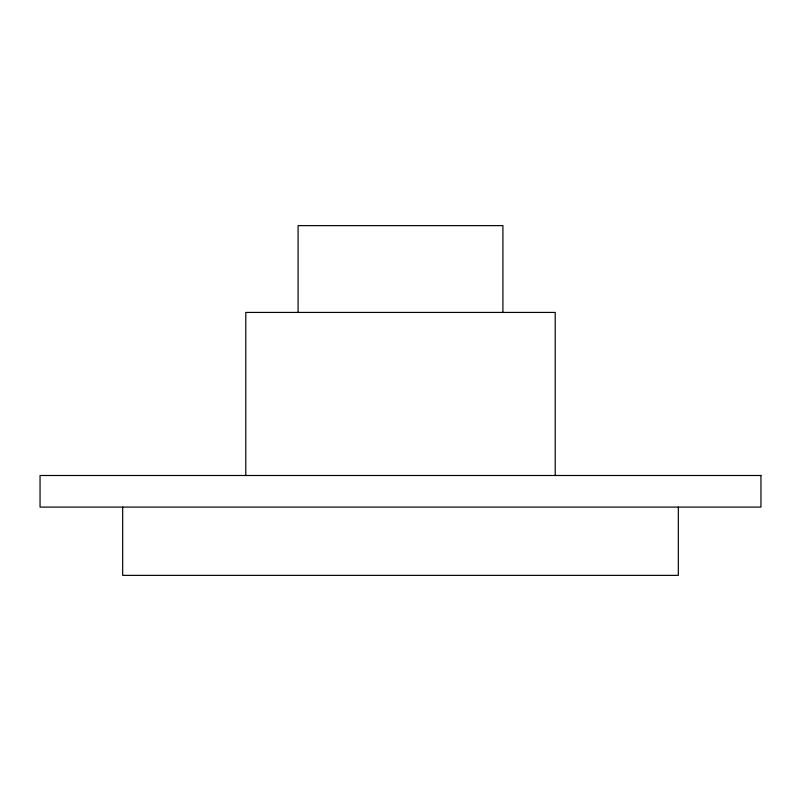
<?xml version="1.0" encoding="UTF-8"?>
<svg xmlns="http://www.w3.org/2000/svg" width="801" height="801" viewBox="0 0 801 801"><rect width="100%" height="100%" fill="white"/><g stroke="black" fill="none" stroke-linecap="round" stroke-linejoin="round"><path stroke-width="1.2" d="M678.327 507.093L678.327 575.368L122.673 575.368L122.673 507.093M555.213 475.494L555.213 312.43L245.787 312.43L245.787 475.494M502.918 312.43L502.918 225.632L298.082 225.632L298.082 312.43M760.95 475.494L40.05 475.494L40.05 507.093L760.95 507.093L760.95 475.494"/></g></svg>
